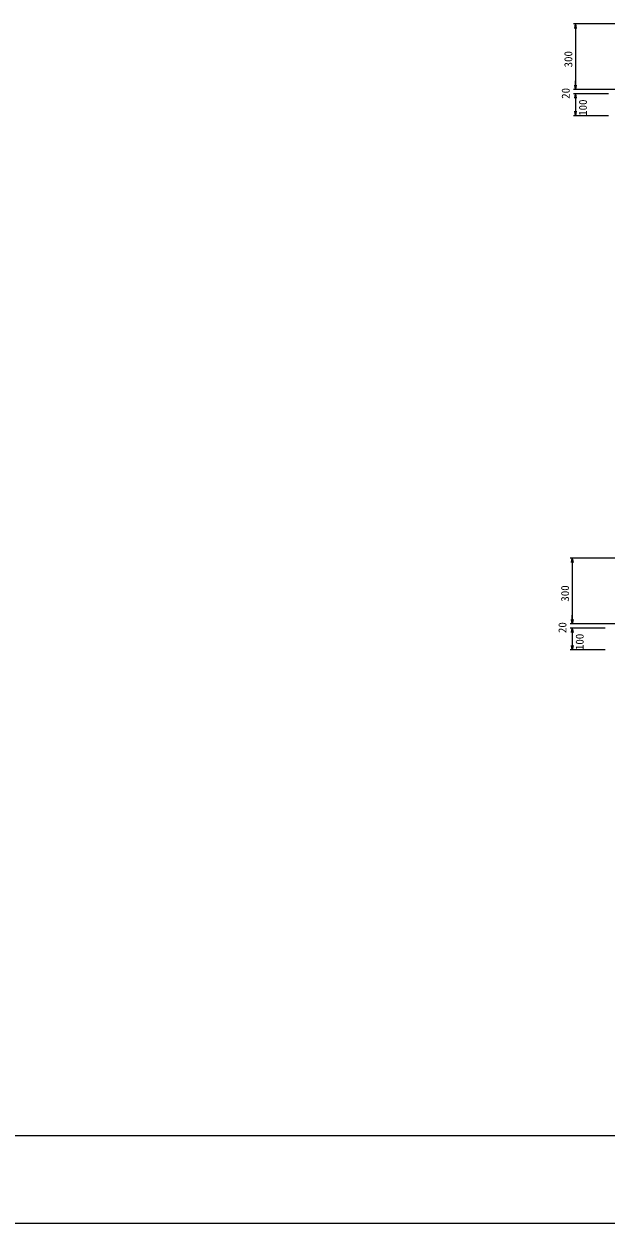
# Model space of a CAD drawing. Units: millimetres on the paper. Extents: x 0 to 841, y 0 to 594.
# Drawn here: x 462.1 to 595.4, y 0 to 274.5 of the extents above; entities that cross this region are included whole.
import ezdxf
from ezdxf.enums import TextEntityAlignment as Align

# ---------------------------------------------------------------- set-up
doc = ezdxf.new("R2010")
doc.units = ezdxf.units.MM
for name, color, linetype, lineweight in [('D-STR-DIM（寸法）', 7, 'Continuous', 18), ('D-TTL(外枠）', 2, 'Continuous', 18), ('DEFPOINTS_2', 8, 'Continuous', 18)]:
    doc.layers.add(name, color=color, linetype=linetype, lineweight=lineweight)
doc.styles.add('ＭＳ ゴシック', font='')
doc.styles.get('ＭＳ ゴシック').set_extended_font_data('MS Gothic')

msp = doc.modelspace()

# ---------------------------------------------------------------- linework, layer by layer
at = {"layer": 'D-STR-DIM（寸法）'}
for p, q in [((598.453, 274.54), (587.913, 274.54)), ((588.247, 273.54), (588.413, 274.54)), ((588.413, 274.54), (588.58, 273.54)), ((588.413, 274.54), (588.413, 273.54)), ((588.413, 273.54), (588.413, 260.54)), ((588.413, 260.54), (588.413, 261.54)), ((598.453, 259.54), (587.913, 259.54)), ((598.453, 259.54), (587.913, 259.54)), ((595.953, 258.54), (587.913, 258.54)), ((595.953, 258.54), (587.913, 258.54)), ((588.413, 259.54), (588.247, 260.54)), ((588.413, 259.54), (588.247, 260.54)), ((588.247, 257.54), (588.413, 258.54)), ((588.247, 257.54), (588.413, 258.54)), ((588.58, 260.54), (588.413, 259.54)), ((588.413, 259.54), (588.413, 260.54)), ((588.58, 260.54), (588.413, 259.54)), ((588.413, 259.54), (588.413, 260.54)), ((588.413, 258.54), (588.58, 257.54)), ((588.413, 258.54), (588.413, 257.54)), ((588.413, 258.54), (588.58, 257.54)), ((588.413, 258.54), (588.413, 257.54)), ((588.413, 257.54), (588.413, 254.54)), ((588.413, 257.54), (588.413, 256.54)), ((595.953, 253.54), (587.913, 253.54)), ((588.413, 253.54), (588.247, 254.54)), ((588.58, 254.54), (588.413, 253.54)), ((588.413, 253.54), (588.413, 254.54)), ((600.56, 152.214), (587.163, 152.214)), ((587.497, 151.214), (587.663, 152.214)), ((587.663, 152.214), (587.83, 151.214)), ((587.663, 152.214), (587.663, 151.214)), ((587.663, 151.214), (587.663, 138.214)), ((587.663, 137.214), (587.497, 138.214)), ((587.663, 137.214), (587.497, 138.214)), ((587.663, 138.214), (587.663, 139.214)), ((587.83, 138.214), (587.663, 137.214)), ((587.663, 137.214), (587.663, 138.214)), ((587.83, 138.214), (587.663, 137.214)), ((587.663, 137.214), (587.663, 138.214)), ((597.703, 137.214), (587.163, 137.214)), ((597.703, 137.214), (587.163, 137.214)), ((595.203, 136.214), (587.163, 136.214)), ((595.203, 136.214), (587.163, 136.214)), ((587.497, 135.214), (587.663, 136.214)), ((587.497, 135.214), (587.663, 136.214)), ((587.663, 136.214), (587.83, 135.214)), ((587.663, 136.214), (587.663, 135.214)), ((587.663, 136.214), (587.83, 135.214)), ((587.663, 136.214), (587.663, 135.214)), ((587.663, 135.214), (587.663, 132.214)), ((587.663, 135.214), (587.663, 134.214)), ((587.663, 131.214), (587.497, 132.214)), ((587.83, 132.214), (587.663, 131.214)), ((587.663, 131.214), (587.663, 132.214)), ((595.203, 131.214), (587.163, 131.214))]:
    msp.add_line(p, q, dxfattribs=at)
at = {"layer": 'D-TTL(外枠）'}
msp.add_line((818, 20), (23, 20), dxfattribs=at)
at = {"layer": 'DEFPOINTS_2'}
msp.add_line((0, 0), (841, 0), dxfattribs=at)

# ---------------------------------------------------------------- texts
at = {"layer": 'D-STR-DIM（寸法）', "style": 'ＭＳ ゴシック'}
for s, p in [('300', (588.213, 264.597)), ('20', (587.613, 257.403)), ('100', (591.566, 253.509)), ('300', (587.463, 142.271)), ('20', (586.863, 135.077)), ('100', (590.816, 131.182))]:
    msp.add_text(s, height=1.833, rotation=90, dxfattribs=at).set_placement(p, align=Align.BOTTOM_LEFT)

doc.saveas('drawing.dxf')
